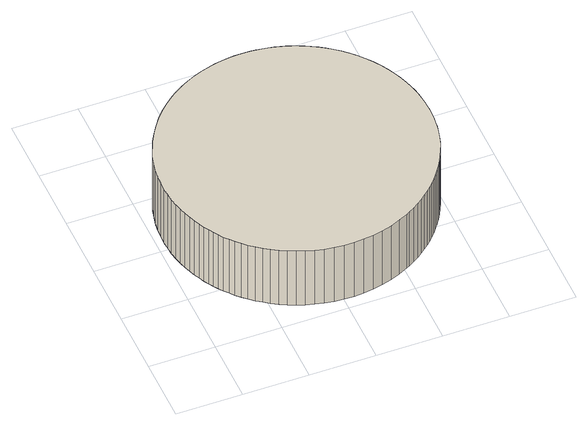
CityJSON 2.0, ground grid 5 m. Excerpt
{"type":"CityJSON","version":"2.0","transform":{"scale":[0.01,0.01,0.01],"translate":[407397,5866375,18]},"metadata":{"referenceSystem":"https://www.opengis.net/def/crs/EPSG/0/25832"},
"CityObjects":{
"building1":{"type":"Building","attributes":{"Gemeindeschluessel":"03454033","BezugspunktDach":"2200","AbsoluteHoehe":"18.99","MittlereTraufHoehe":"24.307","Firsthoehe":"24.307","function":"51003_1201","measuredHeight":5.32},"address":[{"country":"Germany","locality":"Lorup"}],"geometry":[{"type":"MultiSurface","lod":"1","boundaries":[[[0,1,2,3,4,5,6,7,8,9,10,11,12,13,14,15,16,17,18,19,20,21,22,23,24,25,26,27,28,29,30,31,32,33,34,35,36,37,38,39,40,41,42,43,44,45,46,47,48,49,50,51,52,53,54,55,56,57,58,59,60,61,62,63,64,65,66,67,68,69,70,71,72,73,74,75,76,77,78,79,80,81,82,83,84,85,86,87,88,89,90,91,92,93,94,95,96,97,98,99,100,101,102,103,104,105,106,107,108,109,110,111,112,113]],[[114,115,116,117,118,119,120,121,122,123,124,125,126,127,128,129,130,131,132,133,134,135,136,137,138,139,140,141,142,143,144,145,146,147,148,149,150,151,152,153,154,155,156,157,158,159,160,161,162,163,164,165,166,167,168,169,170,171,172,173,174,175,176,177,178,179,180,181,182,183,184,185,186,187,188,189,190,191,192,193,194,195,196,197,198,199,200,201,202,203,204,205,206,207,208,209,210,211,212,213,214,215,216,217,218,219,220,221,222,223,224,225,226,227]],[[114,227,113,112]],[[115,114,112,111]],[[116,115,111,110]],[[117,116,110,109]],[[118,117,109,108]],[[119,118,108,107]],[[120,119,107,106]],[[121,120,106,105]],[[122,121,105,104]],[[123,122,104,103]],[[124,123,103,102]],[[125,124,102,101]],[[126,125,101,100]],[[127,126,100,99]],[[128,127,99,98]],[[129,128,98,97]],[[130,129,97,96]],[[131,130,96,95]],[[132,131,95,94]],[[133,132,94,93]],[[134,133,93,92]],[[135,134,92,91]],[[136,135,91,90]],[[137,136,90,89]],[[138,137,89,88]],[[139,138,88,87]],[[140,139,87,86]],[[141,140,86,85]],[[142,141,85,84]],[[143,142,84,83]],[[144,143,83,82]],[[145,144,82,81]],[[146,145,81,80]],[[147,146,80,79]],[[148,147,79,78]],[[149,148,78,77]],[[150,149,77,76]],[[151,150,76,75]],[[152,151,75,74]],[[153,152,74,73]],[[154,153,73,72]],[[155,154,72,71]],[[156,155,71,70]],[[157,156,70,69]],[[158,157,69,68]],[[159,158,68,67]],[[160,159,67,66]],[[161,160,66,65]],[[162,161,65,64]],[[163,162,64,63]],[[164,163,63,62]],[[165,164,62,61]],[[166,165,61,60]],[[167,166,60,59]],[[168,167,59,58]],[[169,168,58,57]],[[170,169,57,56]],[[171,170,56,55]],[[172,171,55,54]],[[173,172,54,53]],[[174,173,53,52]],[[175,174,52,51]],[[176,175,51,50]],[[177,176,50,49]],[[178,177,49,48]],[[179,178,48,47]],[[180,179,47,46]],[[181,180,46,45]],[[182,181,45,44]],[[183,182,44,43]],[[184,183,43,42]],[[185,184,42,41]],[[186,185,41,40]],[[187,186,40,39]],[[188,187,39,38]],[[189,188,38,37]],[[190,189,37,36]],[[191,190,36,35]],[[192,191,35,34]],[[193,192,34,33]],[[194,193,33,32]],[[195,194,32,31]],[[196,195,31,30]],[[197,196,30,29]],[[198,197,29,28]],[[199,198,28,27]],[[200,199,27,26]],[[201,200,26,25]],[[202,201,25,24]],[[203,202,24,23]],[[204,203,23,22]],[[205,204,22,21]],[[206,205,21,20]],[[207,206,20,19]],[[208,207,19,18]],[[209,208,18,17]],[[210,209,17,16]],[[211,210,16,15]],[[212,211,15,14]],[[213,212,14,13]],[[214,213,13,12]],[[215,214,12,11]],[[216,215,11,10]],[[217,216,10,9]],[[218,217,9,8]],[[219,218,8,7]],[[220,219,7,6]],[[221,220,6,5]],[[222,221,5,4]],[[223,222,4,3]],[[224,223,3,2]],[[225,224,2,1]],[[226,225,1,0]],[[227,226,0,113]]]}]}
},
"vertices":[
[56,1009,631],[62,952,631],[71,897,631],[83,844,631],[97,795,631],[113,747,631],[130,703,631],[149,661,631],[168,621,631],[189,584,631],[210,549,631],[233,515,631],[258,481,631],[286,447,631],[316,412,631],[349,378,631],[386,344,631],[425,310,631],[468,278,631],[514,246,631],[563,217,631],[616,189,631],[673,164,631],[733,141,631],[796,122,631],[862,107,631],[931,96,631],[1003,90,631],[1076,89,631],[1151,94,631],[1227,104,631],[1302,121,631],[1377,143,631],[1451,172,631],[1520,205,631],[1543,218,631],[1588,245,631],[1629,273,631],[1668,301,631],[1703,330,631],[1736,360,631],[1767,390,631],[1795,420,631],[1822,451,631],[1848,484,631],[1874,520,631],[1899,558,631],[1924,600,631],[1947,644,631],[1969,691,631],[1980,715,631],[1998,764,631],[2013,814,631],[2026,862,631],[2035,909,631],[2042,955,631],[2047,999,631],[2050,1041,631],[2051,1082,631],[2050,1123,631],[2048,1166,631],[2043,1210,631],[2037,1255,631],[2028,1302,631],[2016,1351,631],[2001,1400,631],[1983,1450,631],[1966,1492,631],[1935,1555,631],[1902,1614,631],[1865,1668,631],[1826,1719,631],[1786,1766,631],[1744,1809,631],[1701,1848,631],[1658,1883,631],[1614,1914,631],[1571,1942,631],[1527,1967,631],[1485,1988,631],[1443,2008,631],[1402,2024,631],[1362,2038,631],[1323,2050,631],[1283,2060,631],[1242,2069,631],[1198,2076,631],[1153,2082,631],[1105,2086,631],[1055,2087,631],[1003,2086,631],[950,2082,631],[895,2075,631],[838,2064,631],[780,2049,631],[721,2031,631],[661,2008,631],[601,1980,631],[542,1947,631],[483,1909,631],[447,1883,631],[387,1834,631],[330,1779,631],[278,1720,631],[232,1658,631],[191,1594,631],[155,1528,631],[125,1461,631],[101,1394,631],[82,1326,631],[68,1260,631],[59,1195,631],[54,1131,631],[53,1069,631],[54,1131,99],[59,1195,99],[68,1260,99],[82,1326,99],[101,1394,99],[125,1461,99],[155,1528,99],[191,1594,99],[232,1658,99],[278,1720,99],[330,1779,99],[387,1834,99],[447,1883,99],[483,1909,99],[542,1947,99],[601,1980,99],[661,2008,99],[721,2031,99],[780,2049,99],[838,2064,99],[895,2075,99],[950,2082,99],[1003,2086,99],[1055,2087,99],[1105,2086,99],[1153,2082,99],[1198,2076,99],[1242,2069,99],[1283,2060,99],[1323,2050,99],[1362,2038,99],[1402,2024,99],[1443,2008,99],[1485,1988,99],[1527,1967,99],[1571,1942,99],[1614,1914,99],[1658,1883,99],[1701,1848,99],[1744,1809,99],[1786,1766,99],[1826,1719,99],[1865,1668,99],[1902,1614,99],[1935,1555,99],[1966,1492,99],[1983,1450,99],[2001,1400,99],[2016,1351,99],[2028,1302,99],[2037,1255,99],[2043,1210,99],[2048,1166,99],[2050,1123,99],[2051,1082,99],[2050,1041,99],[2047,999,99],[2042,955,99],[2035,909,99],[2026,862,99],[2013,814,99],[1998,764,99],[1980,715,99],[1969,691,99],[1947,644,99],[1924,600,99],[1899,558,99],[1874,520,99],[1848,484,99],[1822,451,99],[1795,420,99],[1767,390,99],[1736,360,99],[1703,330,99],[1668,301,99],[1629,273,99],[1588,245,99],[1543,218,99],[1520,205,99],[1451,172,99],[1377,143,99],[1302,121,99],[1227,104,99],[1151,94,99],[1076,89,99],[1003,90,99],[931,96,99],[862,107,99],[796,122,99],[733,141,99],[673,164,99],[616,189,99],[563,217,99],[514,246,99],[468,278,99],[425,310,99],[386,344,99],[349,378,99],[316,412,99],[286,447,99],[258,481,99],[233,515,99],[210,549,99],[189,584,99],[168,621,99],[149,661,99],[130,703,99],[113,747,99],[97,795,99],[83,844,99],[71,897,99],[62,952,99],[56,1009,99],[53,1069,99]
]}
